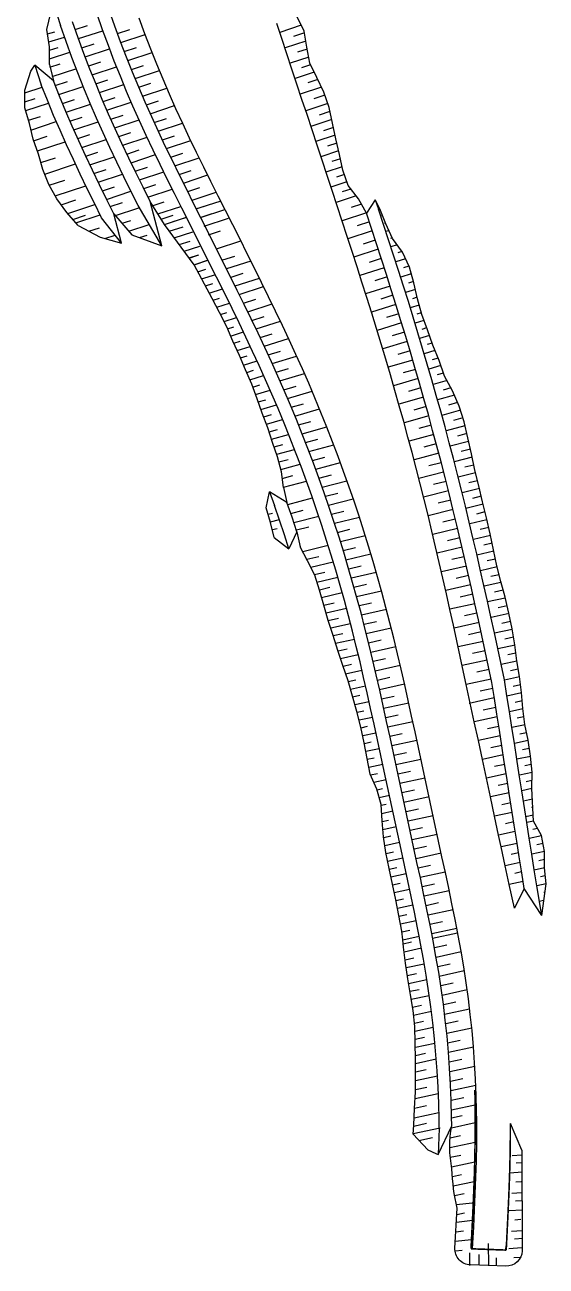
# Model space of a CAD drawing. Header units: metres. Extents: x 288738 to 324331, y 7399322 to 7465117.
# Drawn here: x 319367.5 to 319530.4, y 7427037.4 to 7427425 of the extents above; entities that cross this region are included whole.
import ezdxf

# ---------------------------------------------------------------- set-up
doc = ezdxf.new("R2010")
doc.units = ezdxf.units.M
doc.header["$LTSCALE"] = 10
for name, color, linetype in [('F-HZ-PIANO-CORTE', 10, 'Continuous'), ('F-HZ-TALUDE', 2, 'Continuous'), ('U-HZ-CORREDOR', 1, 'Continuous'), ('U-HZ-EIXO', 4, 'Continuous'), ('U-HZ-OFFSET', 2, 'Continuous'), ('U-HZ-OFFSET-TIC', 10, 'Continuous')]:
    doc.layers.add(name, color=color, linetype=linetype)
doc.layers.add('U-HZ-MURO PROJETADO', color=130, linetype='Continuous', lineweight=0)

msp = doc.modelspace()

# ---------------------------------------------------------------- linework, layer by layer
at = {"layer": 'F-HZ-PIANO-CORTE'}
for p, q in [((319383.24, 7427423.539), (319387.056, 7427424.739)), ((319384.245, 7427420.688), (319391.87, 7427423.109)), ((319396.424, 7427422.299), (319400.234, 7427423.517)), ((319374.573, 7427422.149), (319376.789, 7427422.842)), ((319374.927, 7427419.628), (319379.832, 7427421.176)), ((319397.468, 7427419.466), (319405.082, 7427421.92)), ((319375.131, 7427414.362), (319381.553, 7427416.42)), ((319375.137, 7427417.03), (319377.91, 7427417.912)), ((319385.285, 7427417.851), (319389.094, 7427419.072)), ((319386.338, 7427415.023), (319393.951, 7427417.481)), ((319398.547, 7427416.649), (319402.351, 7427417.884)), ((319399.64, 7427413.84), (319407.244, 7427416.323)), ((319375.322, 7427411.778), (319378.524, 7427412.824)), ((319387.415, 7427412.206), (319391.219, 7427413.443)), ((319388.517, 7427409.402), (319396.121, 7427411.888)), ((319400.755, 7427411.043), (319404.556, 7427412.29)), ((319376.047, 7427408.865), (319383.433, 7427411.29)), ((319389.631, 7427406.605), (319393.432, 7427407.853)), ((319401.897, 7427408.26), (319409.495, 7427410.761)), ((319367.457, 7427403.784), (319372.864, 7427405.548)), ((319376.973, 7427406.02), (319380.775, 7427407.262)), ((319378.082, 7427403.233), (319385.683, 7427405.728)), ((319390.781, 7427403.826), (319398.379, 7427406.329)), ((319403.049, 7427405.484), (319406.847, 7427406.737)), ((319404.238, 7427402.726), (319411.834, 7427405.236)), ((319367.471, 7427400.968), (319370.662, 7427402.014)), ((319367.741, 7427398.189), (319374.874, 7427400.534)), ((319379.223, 7427400.458), (319383.022, 7427401.71)), ((319380.376, 7427397.689), (319387.972, 7427400.196)), ((319391.942, 7427401.054), (319395.74, 7427402.308)), ((319393.131, 7427398.297), (319400.726, 7427400.808)), ((319405.438, 7427399.976), (319409.236, 7427401.231)), ((319368.594, 7427395.172), (319372.334, 7427396.405)), ((319381.563, 7427394.934), (319385.361, 7427396.189)), ((319394.339, 7427395.551), (319398.137, 7427396.806)), ((319406.662, 7427397.237), (319414.258, 7427399.748)), ((319369.362, 7427392.132), (319377.301, 7427394.755)), ((319382.766, 7427392.185), (319390.362, 7427394.696)), ((319395.563, 7427392.812), (319403.159, 7427395.323)), ((319407.907, 7427394.508), (319411.705, 7427395.763)), ((319409.163, 7427391.783), (319416.759, 7427394.294)), ((319370.213, 7427388.816), (319374.438, 7427390.213)), ((319371.394, 7427385.6), (319380.069, 7427388.467)), ((319383.991, 7427389.447), (319387.789, 7427390.702)), ((319385.238, 7427386.719), (319392.834, 7427389.229)), ((319396.816, 7427390.086), (319400.614, 7427391.342)), ((319398.077, 7427387.364), (319405.673, 7427389.875)), ((319410.445, 7427389.071), (319414.243, 7427390.327)), ((319411.735, 7427386.363), (319419.331, 7427388.873)), ((319386.496, 7427383.995), (319390.294, 7427385.25)), ((319399.36, 7427384.653), (319403.158, 7427385.908)), ((319400.656, 7427381.947), (319408.251, 7427384.457)), ((319413.041, 7427383.662), (319416.839, 7427384.917)), ((319372.501, 7427381.984), (319377.076, 7427383.496)), ((319373.676, 7427378.392), (319383.257, 7427381.559)), ((319387.779, 7427381.283), (319395.375, 7427383.794)), ((319401.961, 7427379.246), (319405.759, 7427380.501)), ((319414.357, 7427380.966), (319421.953, 7427383.477)), ((319389.071, 7427378.576), (319392.869, 7427379.831)), ((319390.377, 7427375.875), (319397.973, 7427378.385)), ((319403.282, 7427376.552), (319410.878, 7427379.063)), ((319415.681, 7427378.274), (319419.479, 7427379.529)), ((319417.017, 7427375.588), (319424.613, 7427378.098)), ((319375.111, 7427374.887), (319379.999, 7427376.503)), ((319376.93, 7427371.563), (319386.523, 7427374.734)), ((319391.695, 7427373.18), (319395.493, 7427374.435)), ((319393.019, 7427370.488), (319400.615, 7427372.998)), ((319404.608, 7427373.861), (319408.406, 7427375.116)), ((319405.945, 7427371.175), (319413.541, 7427373.686)), ((319418.356, 7427372.903), (319422.154, 7427374.158)), ((319419.701, 7427370.222), (319427.297, 7427372.732)), ((319378.816, 7427368.78), (319383.387, 7427370.291)), ((319380.849, 7427366.096), (319389.379, 7427368.915)), ((319394.133, 7427368.25), (319397.931, 7427369.505)), ((319407.251, 7427368.475), (319411.049, 7427369.73)), ((319420.878, 7427367.505), (319428.488, 7427369.973)), ((319382.503, 7427364.221), (319386.458, 7427365.528)), ((319383.438, 7427363.161), (319390.971, 7427365.65)), ((319395.493, 7427365.375), (319403.089, 7427367.885)), ((319409.017, 7427365.928), (319416.167, 7427368.292)), ((319410.044, 7427364.265), (319413.842, 7427365.521)), ((319421.049, 7427367.542), (319424.847, 7427368.797)), ((319422.199, 7427364.824), (319426.006, 7427366.052)), ((319422.398, 7427364.862), (319429.994, 7427367.373)), ((319387.506, 7427360.526), (319390.769, 7427361.605)), ((319397.829, 7427363.013), (319400.583, 7427363.923)), ((319399.929, 7427360.574), (319406.301, 7427362.68)), ((319411.057, 7427362.625), (319417.948, 7427364.903)), ((319412.59, 7427360.549), (319416.934, 7427361.948)), ((319413.827, 7427363.541), (319417.788, 7427364.822)), ((319423.509, 7427362.138), (319431.126, 7427364.584)), ((319392.448, 7427358.235), (319395.708, 7427359.312)), ((319403.293, 7427358.555), (319405.683, 7427359.345)), ((319414.135, 7427358.455), (319419.985, 7427360.331)), ((319415.682, 7427356.36), (319419.138, 7427357.463)), ((319424.813, 7427359.452), (319428.624, 7427360.668)), ((319427.344, 7427355.044), (319434.942, 7427357.548)), ((319417.229, 7427354.263), (319422.158, 7427355.827)), ((319418.778, 7427352.165), (319421.197, 7427352.928)), ((319419.159, 7427352.285), (319421.366, 7427353.012)), ((319419.783, 7427352.498), (319421.788, 7427353.15)), ((319420.326, 7427350.068), (319424.696, 7427351.506)), ((319420.939, 7427350.277), (319424.899, 7427351.558)), ((319429.31, 7427351.56), (319433.117, 7427352.789)), ((319430.62, 7427348.875), (319438.237, 7427351.32)), ((319421.512, 7427347.868), (319424.045, 7427348.684)), ((319422.703, 7427345.658), (319427.096, 7427347.067)), ((319431.924, 7427346.188), (319435.735, 7427347.404)), ((319433.215, 7427343.496), (319440.84, 7427345.915)), ((319423.894, 7427343.448), (319426.249, 7427344.199)), ((319425.086, 7427341.236), (319429.269, 7427342.564)), ((319434.478, 7427340.765), (319442.088, 7427343.233)), ((319426.271, 7427339.022), (319428.276, 7427339.673)), ((319426.271, 7427339.022), (319428.308, 7427339.665)), ((319427.427, 7427336.801), (319431.387, 7427338.082)), ((319435.798, 7427338.084), (319439.605, 7427339.312)), ((319437.108, 7427335.398), (319444.725, 7427337.843)), ((319428.577, 7427334.578), (319430.534, 7427335.208)), ((319429.709, 7427332.348), (319433.585, 7427333.59)), ((319430.798, 7427330.104), (319432.737, 7427330.722)), ((319438.412, 7427332.711), (319442.223, 7427333.928)), ((319439.703, 7427330.019), (319447.329, 7427332.438)), ((319431.764, 7427327.82), (319435.757, 7427329.087)), ((319440.984, 7427327.324), (319444.799, 7427328.526)), ((319442.255, 7427324.625), (319449.891, 7427327.012)), ((319432.759, 7427325.545), (319434.797, 7427326.188)), ((319433.825, 7427323.292), (319437.901, 7427324.57)), ((319443.508, 7427321.919), (319447.328, 7427323.104)), ((319434.86, 7427321.028), (319436.911, 7427321.667)), ((319435.827, 7427318.742), (319440.01, 7427320.036)), ((319444.752, 7427319.211), (319452.399, 7427321.562)), ((319436.794, 7427316.456), (319438.923, 7427317.11)), ((319437.764, 7427314.17), (319442.08, 7427315.485)), ((319445.976, 7427316.495), (319449.803, 7427317.66)), ((319447.185, 7427313.774), (319454.845, 7427316.083)), ((319438.692, 7427311.871), (319440.896, 7427312.537)), ((319439.555, 7427309.551), (319444.105, 7427310.914)), ((319448.382, 7427311.048), (319452.215, 7427312.192)), ((319440.408, 7427307.228), (319442.754, 7427307.924)), ((319449.554, 7427308.312), (319457.227, 7427310.576)), ((319441.246, 7427304.9), (319446.084, 7427306.322)), ((319442.1, 7427302.575), (319444.578, 7427303.297)), ((319450.716, 7427305.573), (319454.556, 7427306.693)), ((319451.857, 7427302.824), (319459.543, 7427305.042)), ((319442.97, 7427300.255), (319448.016, 7427301.71)), ((319452.981, 7427300.069), (319456.828, 7427301.166)), ((319454.094, 7427297.31), (319461.794, 7427299.48)), ((319443.789, 7427297.919), (319446.376, 7427298.658)), ((319444.564, 7427295.569), (319449.899, 7427297.079)), ((319455.181, 7427294.539), (319459.034, 7427295.613)), ((319445.355, 7427293.224), (319448.088, 7427293.989)), ((319446.156, 7427290.88), (319451.735, 7427292.428)), ((319456.257, 7427291.765), (319463.97, 7427293.889)), ((319446.843, 7427288.505), (319449.738, 7427289.3)), ((319447.467, 7427286.112), (319453.522, 7427287.758)), ((319457.315, 7427288.983), (319461.174, 7427290.033)), ((319458.353, 7427286.195), (319466.079, 7427288.271)), ((319447.918, 7427283.378), (319451.206, 7427284.262)), ((319459.381, 7427283.402), (319463.247, 7427284.429)), ((319448.276, 7427280.622), (319455.459, 7427282.531)), ((319460.382, 7427280.6), (319468.121, 7427282.63)), ((319449.595, 7427275.248), (319457.339, 7427277.258)), ((319461.373, 7427277.794), (319465.245, 7427278.797)), ((319462.345, 7427274.981), (319470.096, 7427276.964)), ((319443.487, 7427272.145), (319444.848, 7427272.496)), ((319450.571, 7427272.437), (319454.446, 7427273.43)), ((319463.297, 7427272.162), (319467.175, 7427273.142)), ((319444.189, 7427269.761), (319447.029, 7427270.486)), ((319451.529, 7427269.62), (319459.285, 7427271.582)), ((319452.318, 7427267.269), (319456.199, 7427268.24)), ((319464.238, 7427269.339), (319472.001, 7427271.275)), ((319444.809, 7427267.355), (319446.318, 7427267.736)), ((319465.154, 7427266.508), (319469.038, 7427267.464)), ((319466.057, 7427263.671), (319473.831, 7427265.56)), ((319454.279, 7427260.574), (319462.239, 7427262.506)), ((319466.945, 7427260.829), (319470.834, 7427261.763)), ((319455.557, 7427258.115), (319459.303, 7427259.015)), ((319456.793, 7427255.642), (319463.838, 7427257.316)), ((319467.809, 7427257.978), (319475.593, 7427259.825)), ((319457.926, 7427253.349), (319461.245, 7427254.13)), ((319468.664, 7427255.122), (319472.558, 7427256.037)), ((319469.495, 7427252.259), (319477.287, 7427254.069)), ((319458.743, 7427250.977), (319465.266, 7427252.499)), ((319459.519, 7427248.608), (319462.741, 7427249.353)), ((319470.311, 7427249.39), (319474.209, 7427250.287)), ((319460.207, 7427246.215), (319466.637, 7427247.691)), ((319471.113, 7427246.516), (319478.913, 7427248.294)), ((319460.888, 7427243.82), (319464.099, 7427244.552)), ((319461.582, 7427241.427), (319467.958, 7427242.868)), ((319471.891, 7427243.633), (319475.792, 7427244.515)), ((319472.659, 7427240.747), (319480.465, 7427242.498)), ((319462.277, 7427239.032), (319465.441, 7427239.743)), ((319463.031, 7427236.649), (319469.23, 7427238.033)), ((319473.405, 7427237.854), (319477.31, 7427238.724)), ((319463.786, 7427234.265), (319466.82, 7427234.939)), ((319464.572, 7427231.886), (319470.458, 7427233.186)), ((319474.138, 7427234.956), (319481.949, 7427236.685)), ((319465.357, 7427229.506), (319468.209, 7427230.133)), ((319474.861, 7427232.055), (319478.767, 7427232.914)), ((319475.563, 7427229.147), (319483.378, 7427230.857)), ((319466.133, 7427227.123), (319471.647, 7427228.33)), ((319476.26, 7427226.237), (319480.168, 7427227.088)), ((319466.91, 7427224.739), (319469.571, 7427225.319)), ((319467.708, 7427222.358), (319472.801, 7427223.465)), ((319476.942, 7427223.321), (319484.76, 7427225.019)), ((319468.499, 7427219.974), (319470.934, 7427220.502)), ((319469.198, 7427217.57), (319473.926, 7427218.593)), ((319477.615, 7427220.403), (319481.525, 7427221.249)), ((319478.282, 7427217.482), (319486.102, 7427219.171)), ((319469.897, 7427215.166), (319472.189, 7427215.66)), ((319478.937, 7427214.557), (319482.847, 7427215.4)), ((319470.591, 7427212.759), (319475.027, 7427213.716)), ((319471.279, 7427210.351), (319473.425, 7427210.813)), ((319479.589, 7427211.63), (319487.41, 7427213.315)), ((319471.906, 7427207.929), (319476.108, 7427208.834)), ((319480.233, 7427208.7), (319484.144, 7427209.542)), ((319480.874, 7427205.769), (319488.694, 7427207.454)), ((319472.523, 7427205.504), (319474.584, 7427205.948)), ((319473.048, 7427203.06), (319477.176, 7427203.949)), ((319481.511, 7427202.838), (319485.421, 7427203.68)), ((319473.565, 7427200.614), (319475.636, 7427201.06)), ((319474.004, 7427198.151), (319478.234, 7427199.063)), ((319482.145, 7427199.905), (319489.965, 7427201.59)), ((319474.446, 7427195.689), (319476.604, 7427196.154)), ((319482.778, 7427196.973), (319486.688, 7427197.815)), ((319483.41, 7427194.04), (319491.23, 7427195.725)), ((319474.909, 7427193.231), (319479.289, 7427194.175)), ((319475.428, 7427190.786), (319477.622, 7427191.259)), ((319484.042, 7427191.107), (319487.952, 7427191.95)), ((319476.51, 7427188.462), (319480.342, 7427189.287)), ((319484.673, 7427188.175), (319492.494, 7427189.86)), ((319477.553, 7427186.129), (319479.211, 7427186.486)), ((319478.208, 7427183.713), (319481.395, 7427184.399)), ((319485.305, 7427185.242), (319489.216, 7427186.084)), ((319485.937, 7427182.309), (319493.758, 7427183.994)), ((319478.818, 7427181.287), (319480.37, 7427181.621)), ((319478.98, 7427178.764), (319482.448, 7427179.512)), ((319486.569, 7427179.377), (319490.479, 7427180.219)), ((319479.147, 7427176.243), (319481.061, 7427176.655)), ((319487.201, 7427176.444), (319495.021, 7427178.129)), ((319479.372, 7427173.734), (319483.501, 7427174.624)), ((319479.608, 7427171.228), (319481.818, 7427171.704)), ((319487.833, 7427173.511), (319491.743, 7427174.354)), ((319488.465, 7427170.578), (319496.285, 7427172.264)), ((319479.965, 7427168.747), (319484.554, 7427169.736)), ((319489.097, 7427167.646), (319493.007, 7427168.488)), ((319480.335, 7427166.269), (319482.708, 7427166.781)), ((319480.824, 7427163.817), (319485.608, 7427164.848)), ((319489.728, 7427164.713), (319497.549, 7427166.398)), ((319481.316, 7427161.366), (319483.725, 7427161.885)), ((319481.837, 7427158.921), (319486.659, 7427159.96)), ((319490.359, 7427161.78), (319494.27, 7427162.623)), ((319490.99, 7427158.847), (319498.81, 7427160.532)), ((319482.357, 7427156.476), (319484.771, 7427156.996)), ((319491.614, 7427155.913), (319495.524, 7427156.755)), ((319482.876, 7427154.03), (319487.704, 7427155.07)), ((319483.391, 7427151.584), (319485.807, 7427152.104)), ((319492.234, 7427152.978), (319500.055, 7427154.663)), ((319483.871, 7427149.13), (319488.731, 7427150.177)), ((319492.845, 7427150.041), (319496.756, 7427150.883)), ((319493.446, 7427147.101), (319501.266, 7427148.786)), ((319484.349, 7427146.676), (319486.794, 7427147.202)), ((319484.813, 7427144.218), (319489.733, 7427145.278)), ((319494.039, 7427144.16), (319497.949, 7427145.003)), ((319485.266, 7427141.759), (319487.746, 7427142.293)), ((319485.612, 7427139.276), (319490.705, 7427140.374)), ((319494.615, 7427141.216), (319502.436, 7427142.901)), ((319494.885, 7427139.796), (319502.706, 7427141.481)), ((319485.708, 7427138.07), (319488.319, 7427138.632)), ((319485.965, 7427135.569), (319491.386, 7427136.737)), ((319495.43, 7427136.846), (319499.34, 7427137.689)), ((319486.265, 7427133.077), (319489.05, 7427133.677)), ((319495.967, 7427133.895), (319503.787, 7427135.58)), ((319486.596, 7427130.593), (319492.267, 7427131.815)), ((319486.952, 7427128.115), (319489.819, 7427128.733)), ((319496.47, 7427130.937), (319500.38, 7427131.78)), ((319496.956, 7427127.977), (319504.777, 7427129.662)), ((319487.36, 7427125.649), (319493.085, 7427126.883)), ((319497.417, 7427125.012), (319501.327, 7427125.855)), ((319487.809, 7427123.193), (319490.639, 7427123.802)), ((319488.226, 7427120.731), (319493.831, 7427121.939)), ((319497.844, 7427122.043), (319505.665, 7427123.728)), ((319488.62, 7427118.265), (319491.398, 7427118.864)), ((319488.935, 7427115.785), (319494.498, 7427116.984)), ((319498.256, 7427119.071), (319502.166, 7427119.914)), ((319498.621, 7427116.094), (319506.442, 7427117.779)), ((319489.188, 7427113.292), (319491.995, 7427113.897)), ((319498.969, 7427113.114), (319502.879, 7427113.957)), ((319489.35, 7427110.782), (319495.085, 7427112.018)), ((319499.286, 7427110.131), (319507.106, 7427111.816)), ((319489.437, 7427108.258), (319492.393, 7427108.895)), ((319489.507, 7427105.733), (319495.592, 7427107.044)), ((319499.569, 7427107.144), (319503.48, 7427107.987)), ((319499.837, 7427104.156), (319507.658, 7427105.841)), ((319489.561, 7427103.206), (319492.689, 7427103.88)), ((319489.578, 7427100.675), (319496.019, 7427102.063)), ((319500.057, 7427101.164), (319503.968, 7427102.007)), ((319489.56, 7427098.017), (319492.886, 7427098.733)), ((319500.261, 7427098.171), (319508.082, 7427099.857)), ((319489.55, 7427095.364), (319496.379, 7427096.835)), ((319500.432, 7427095.176), (319504.343, 7427096.019)), ((319500.572, 7427092.18), (319508.392, 7427093.865)), ((319489.415, 7427089.719), (319496.664, 7427091.281)), ((319489.543, 7427092.552), (319493.041, 7427093.306)), ((319500.694, 7427089.182), (319504.605, 7427090.025)), ((319489.227, 7427086.683), (319493.006, 7427087.497)), ((319500.77, 7427086.183), (319508.59, 7427087.868)), ((319489.112, 7427083.671), (319496.859, 7427085.341)), ((319500.754, 7427080.607), (319508.202, 7427082.212)), ((319500.827, 7427083.684), (319504.123, 7427084.394)), ((319488.79, 7427078.789), (319497.241, 7427080.61)), ((319489.001, 7427081.136), (319492.959, 7427081.989)), ((319500.37, 7427077.464), (319503.584, 7427078.156)), ((319490.597, 7427076.628), (319494.808, 7427077.535)), ((319500.263, 7427074.384), (319508.162, 7427076.086)), ((319500.415, 7427071.362), (319503.692, 7427072.068)), ((319500.814, 7427068.397), (319508.045, 7427069.955)), ((319501.058, 7427065.402), (319503.948, 7427066.025)), ((319501.339, 7427062.417), (319507.855, 7427063.821)), ((319501.759, 7427059.468), (319504.747, 7427060.112)), ((319502.446, 7427053.547), (319504.858, 7427054.067))]:
    msp.add_line(p, q, dxfattribs=at)
at = {"layer": 'F-HZ-TALUDE'}
for points in [[(319374.386, 7427423.484), (319375.572, 7427428.733), (319376.516, 7427431.192), (319378.567, 7427424.786)], [(319367.453, 7427404.56), (319369.373, 7427410.528), (319370.605, 7427412.364), (319372.591, 7427406.234)], [(319375.127, 7427412.558), (319376.394, 7427407.473), (319370.605, 7427412.364)], [(319426.004, 7427339.533), (319420.326, 7427350.068), (319411.057, 7427362.625), (319406.641, 7427369.777)], [(319410.275, 7427355.964), (319406.641, 7427369.777)], [(319395.247, 7427366.012), (319400.905, 7427359.441), (319410.275, 7427355.964), (319402.843, 7427368.522)], [(319397.687, 7427356.784), (319395.247, 7427366.012)], [(319384.156, 7427362.346), (319390.97, 7427358.644), (319397.687, 7427356.784), (319391.449, 7427364.756)], [(319430.027, 7427340.84), (319424.696, 7427351.506), (319418.777, 7427363.257)], [(319433.832, 7427342.077), (319427.344, 7427355.044), (319422.575, 7427364.512)], [(319448.284, 7427280.555), (319449.382, 7427275.864)], [(319442.89, 7427274.174), (319443.877, 7427279.175)], [(319449.382, 7427275.864), (319443.877, 7427279.175), (319445.511, 7427274.856)], [(319445.423, 7427264.948), (319449.982, 7427261.382)], [(319452.504, 7427266.715), (319449.982, 7427261.382), (319448.623, 7427265.747)], [(319452.504, 7427266.715), (319453.536, 7427262.004)], [(319488.771, 7427078.58), (319493.365, 7427073.668), (319495.936, 7427072.544), (319496.622, 7427072.288)], [(319496.945, 7427080.341), (319496.622, 7427072.288), (319500.856, 7427081.184)], [(319522.755, 7427073.547), (319519.182, 7427081.969)]]:
    msp.add_lwpolyline(points, dxfattribs=at)
at = {"layer": 'F-HZ-TALUDE', "linetype": 'Continuous', "lineweight": -3}
for points in [[(319418.777, 7427363.257), (319416.503, 7427367.771), (319414.237, 7427372.288), (319411.986, 7427376.81), (319409.759, 7427381.34), (319407.563, 7427385.88), (319405.408, 7427390.434), (319403.302, 7427395.004), (319401.251, 7427399.592), (319399.255, 7427404.219), (319397.308, 7427408.911), (319395.41, 7427413.669), (319393.563, 7427418.495), (319391.767, 7427423.389), (319390.024, 7427428.352)], [(319422.575, 7427364.512), (319420.301, 7427369.026), (319418.035, 7427373.543), (319415.783, 7427378.065), (319413.556, 7427382.595), (319411.361, 7427387.136), (319409.206, 7427391.69), (319407.1, 7427396.259), (319405.048, 7427400.847), (319403.054, 7427405.472), (319401.108, 7427410.159), (319399.213, 7427414.908), (319397.37, 7427419.721), (319395.58, 7427424.599), (319393.844, 7427429.541)], [(319507.386, 7427042.782), (319507.477, 7427044.598), (319507.732, 7427049.697), (319507.979, 7427054.828), (319508.206, 7427059.984), (319508.401, 7427065.141), (319508.554, 7427070.288), (319508.652, 7427075.424), (319508.685, 7427080.546), (319508.676, 7427082.869), (319508.644, 7427085.652), (319508.52, 7427090.74), (319508.313, 7427095.81), (319508.024, 7427100.863), (319507.654, 7427105.898), (319507.202, 7427110.915), (319506.67, 7427115.915), (319506.059, 7427120.898), (319505.367, 7427125.864), (319504.598, 7427130.813), (319503.759, 7427135.747), (319502.861, 7427140.668), (319502.436, 7427142.901), (319501.913, 7427145.579), (319500.925, 7427150.481), (319499.906, 7427155.376), (319498.867, 7427160.267), (319497.817, 7427165.155), (319496.764, 7427170.043), (319491.498, 7427194.482), (319490.445, 7427199.37), (319489.389, 7427204.257), (319488.327, 7427209.143), (319487.253, 7427214.026), (319486.164, 7427218.9), (319485.054, 7427223.764), (319483.918, 7427228.616), (319482.753, 7427233.455), (319481.552, 7427238.281), (319480.312, 7427243.09), (319479.028, 7427247.883), (319477.696, 7427252.657), (319476.318, 7427257.413), (319474.894, 7427262.149), (319473.424, 7427266.864), (319471.909, 7427271.56), (319470.346, 7427276.239), (319468.737, 7427280.902), (319467.08, 7427285.549), (319465.377, 7427290.178), (319463.628, 7427294.791), (319461.832, 7427299.386), (319459.991, 7427303.962), (319458.103, 7427308.52), (319456.169, 7427313.058), (319454.188, 7427317.582), (319452.159, 7427322.094), (319450.086, 7427326.597), (319447.973, 7427331.092), (319445.825, 7427335.581), (319443.645, 7427340.065), (319441.44, 7427344.549), (319439.212, 7427349.033), (319436.968, 7427353.52), (319434.709, 7427358.012), (319432.443, 7427362.512), (319430.171, 7427367.022), (319427.897, 7427371.537), (319425.63, 7427376.054), (319423.379, 7427380.576), (319421.152, 7427385.106), (319418.957, 7427389.646), (319416.802, 7427394.2), (319414.696, 7427398.77), (319412.644, 7427403.358), (319410.65, 7427407.98), (319408.709, 7427412.656), (319406.82, 7427417.387), (319404.985, 7427422.174), (319403.205, 7427427.018)], [(319375.127, 7427412.558), (319375.14, 7427418.115), (319374.386, 7427423.484)], [(319402.843, 7427368.522), (319400.592, 7427373.044), (319398.365, 7427377.574), (319396.17, 7427382.115), (319394.015, 7427386.668), (319391.908, 7427391.238), (319389.857, 7427395.826), (319387.86, 7427400.458), (319385.907, 7427405.165), (319384.001, 7427409.951), (319382.14, 7427414.816), (319380.329, 7427419.761), (319378.567, 7427424.786)], [(319406.641, 7427369.777), (319404.39, 7427374.299), (319402.163, 7427378.829), (319399.968, 7427383.37), (319397.813, 7427387.924), (319395.706, 7427392.493), (319393.655, 7427397.081), (319391.658, 7427401.711), (319389.708, 7427406.414), (319387.804, 7427411.191), (319385.948, 7427416.043), (319384.141, 7427420.97), (319382.386, 7427425.974)], [(319384.156, 7427362.346), (319380.561, 7427366.424), (319377.428, 7427370.654), (319374.987, 7427375.113), (319373.127, 7427379.765), (319371.768, 7427384.581), (319370.043, 7427389.277), (319368.872, 7427394.19), (319367.48, 7427399.112), (319367.453, 7427404.56)], [(319391.449, 7427364.756), (319389.198, 7427369.278), (319386.971, 7427373.808), (319384.776, 7427378.349), (319382.621, 7427382.903), (319380.514, 7427387.472), (319378.463, 7427392.06), (319376.464, 7427396.696), (319374.507, 7427401.42), (319372.591, 7427406.234)], [(319395.247, 7427366.012), (319392.996, 7427370.534), (319390.769, 7427375.064), (319388.574, 7427379.604), (319386.419, 7427384.158), (319384.312, 7427388.728), (319382.261, 7427393.316), (319380.263, 7427397.95), (319378.307, 7427402.669), (319376.394, 7427407.473)], [(319500.856, 7427081.184), (319500.824, 7427083.967), (319500.699, 7427089.055), (319500.493, 7427094.125), (319500.203, 7427099.178), (319499.833, 7427104.213), (319499.382, 7427109.23), (319498.85, 7427114.23), (319498.238, 7427119.213), (319497.547, 7427124.179), (319496.777, 7427129.128), (319495.938, 7427134.062), (319495.04, 7427138.983), (319494.615, 7427141.216), (319494.092, 7427143.894), (319493.105, 7427148.796), (319492.086, 7427153.691), (319491.047, 7427158.582), (319489.996, 7427163.47), (319488.943, 7427168.358), (319483.677, 7427192.797), (319482.624, 7427197.685), (319481.569, 7427202.572), (319480.507, 7427207.458), (319479.433, 7427212.34), (319478.344, 7427217.211), (319477.235, 7427222.069), (319476.102, 7427226.911), (319474.94, 7427231.737), (319473.742, 7427236.547), (319472.507, 7427241.337), (319471.227, 7427246.107), (319469.902, 7427250.855), (319468.531, 7427255.581), (319467.114, 7427260.285), (319465.653, 7427264.965), (319464.147, 7427269.622), (319462.594, 7427274.262), (319460.995, 7427278.887), (319459.348, 7427283.495), (319457.656, 7427288.086), (319455.917, 7427292.66), (319454.132, 7427297.216), (319452.301, 7427301.754), (319450.425, 7427306.273), (319448.503, 7427310.773), (319446.533, 7427315.261), (319444.513, 7427319.74), (319442.45, 7427324.213), (319440.345, 7427328.68), (319438.204, 7427333.146), (319436.031, 7427337.61), (319433.832, 7427342.077)], [(319448.284, 7427280.555), (319447.659, 7427285.376), (319446.442, 7427290.041), (319444.881, 7427294.609), (319443.369, 7427299.189), (319441.673, 7427303.713), (319440.039, 7427308.251), (319438.354, 7427312.781), (319436.454, 7427317.258), (319434.556, 7427321.748), (319432.455, 7427326.186), (319430.547, 7427330.699), (319428.303, 7427335.118), (319426.004, 7427339.533)], [(319496.945, 7427080.341), (319496.913, 7427083.124), (319496.789, 7427088.212), (319496.582, 7427093.283), (319496.293, 7427098.335), (319495.923, 7427103.37), (319495.471, 7427108.388), (319494.94, 7427113.388), (319494.328, 7427118.371), (319493.637, 7427123.336), (319492.867, 7427128.285), (319492.028, 7427133.219), (319491.13, 7427138.141), (319490.705, 7427140.374), (319490.182, 7427143.051), (319489.194, 7427147.953), (319488.176, 7427152.848), (319487.136, 7427157.739), (319486.086, 7427162.628), (319485.033, 7427167.515), (319479.767, 7427191.954), (319478.714, 7427196.842), (319477.658, 7427201.73), (319476.596, 7427206.616), (319475.523, 7427211.498), (319474.434, 7427216.367), (319473.326, 7427221.221), (319472.194, 7427226.059), (319471.033, 7427230.879), (319469.838, 7427235.679), (319468.604, 7427240.46), (319467.327, 7427245.219), (319466.005, 7427249.954), (319464.637, 7427254.666), (319463.224, 7427259.353), (319461.767, 7427264.015), (319460.266, 7427268.653), (319458.718, 7427273.274), (319457.124, 7427277.879), (319455.483, 7427282.468), (319453.795, 7427287.04), (319452.062, 7427291.594), (319450.282, 7427296.131), (319448.457, 7427300.65), (319446.586, 7427305.15), (319444.669, 7427309.631), (319442.705, 7427314.1), (319440.691, 7427318.563), (319438.631, 7427323.02), (319436.531, 7427327.475), (319434.394, 7427331.928), (319432.224, 7427336.383), (319430.027, 7427340.84)], [(319452.504, 7427266.715), (319450.966, 7427271.298), (319449.382, 7427275.864)], [(319445.423, 7427264.948), (319444.241, 7427269.583), (319442.89, 7427274.174)], [(319448.623, 7427265.747), (319447.09, 7427270.309), (319445.511, 7427274.856)], [(319488.771, 7427078.58), (319489.028, 7427081.425), (319489.221, 7427086.582), (319489.542, 7427091.766), (319489.553, 7427096.883), (319489.587, 7427102.005), (319489.477, 7427107.096), (319489.301, 7427112.173), (319488.794, 7427117.178), (319488.004, 7427122.123), (319487.105, 7427127.044), (319486.393, 7427132.005), (319485.795, 7427136.991), (319485.612, 7427139.276), (319485.234, 7427141.985), (319484.307, 7427146.9), (319483.347, 7427151.808), (319482.31, 7427156.699), (319481.268, 7427161.589), (319480.29, 7427166.493), (319479.576, 7427171.454), (319479.127, 7427176.472), (319478.804, 7427181.517), (319477.494, 7427186.35), (319475.329, 7427190.998), (319474.404, 7427195.914), (319473.525, 7427200.839), (319472.475, 7427205.728), (319471.222, 7427210.571), (319469.836, 7427215.374), (319468.444, 7427220.163), (319466.858, 7427224.895), (319465.319, 7427229.622), (319463.765, 7427234.331), (319462.275, 7427239.038), (319460.906, 7427243.756), (319459.566, 7427248.465), (319458.042, 7427253.115), (319455.834, 7427257.583), (319453.536, 7427262.004)], [(319507.386, 7427042.782), (319507.477, 7427044.598), (319507.732, 7427049.697), (319507.979, 7427054.828), (319508.206, 7427059.984), (319508.401, 7427065.141), (319508.554, 7427070.288), (319508.652, 7427075.424), (319508.685, 7427080.546), (319508.676, 7427082.869)]]:
    msp.add_lwpolyline(points, dxfattribs=at)
at = {"layer": 'U-HZ-CORREDOR', "color": 1, "linetype": 'Continuous', "lineweight": -3}
for p, q in [((319522.761, 7427072.078, -2.779), (319519.722, 7427071.868, -5.825)), ((319522.948, 7427066.697, -1.844), (319518.957, 7427066.422, -5.844)), ((319522.772, 7427069.629, -2.417), (319521.042, 7427069.51, -4.152)), ((319522.571, 7427063.721, -1.856), (319520.891, 7427063.605, -3.54)), ((319522.815, 7427060.268, -1.683), (319519.608, 7427060.047, -4.897)), ((319502.382, 7427056.581, 838.297), (319507.259, 7427057.124, 833.391)), ((319522.834, 7427054.876, -0.916), (319518.844, 7427054.6, -4.916)), ((319522.826, 7427057.82, -1.321), (319520.741, 7427057.676, -3.411)), ((319502.312, 7427051.129, 838.027), (319507.329, 7427051.688, 832.979)), ((319522.457, 7427051.9, -0.928), (319520.591, 7427051.771, -2.799)), ((319502.146, 7427048.129, 838.073), (319504.525, 7427048.394, 835.679)), ((319522.868, 7427048.458, -0.588), (319519.494, 7427048.225, -3.969)), ((319501.979, 7427045.132, 838.095), (319507.032, 7427045.695, 833.012)), ((319512.406, 7427037.559, 838.627), (319512.302, 7427044.441, 831.744)), ((319523.127, 7427046.027, 0.023), (319520.44, 7427045.841, -2.67)), ((319501.892, 7427042.151, 837.999), (319504.168, 7427042.405, 835.708)), ((319506.525, 7427037.544, 839.722), (319506.465, 7427041.544, 835.722)), ((319509.467, 7427037.661, 839.08), (319509.417, 7427041.007, 835.733)), ((319514.851, 7427037.474, 838.229), (319514.814, 7427039.951, 835.752)), ((319522.72, 7427043.054, 0.012), (319518.73, 7427042.779, -3.988)), ((319522.343, 7427040.078), (319520.29, 7427039.936, -2.058))]:
    msp.add_line(p, q, dxfattribs=at)
at = {"layer": 'U-HZ-EIXO', "color": 2, "linetype": 'Continuous', "lineweight": -3, "flags": 128}
for points in [[(319502.554, 7427055.487, -0.0491225), (319500.938, 7427067.734, -0.0942688), (319500.856, 7427081.184)], [(319522.755, 7427073.547), (319522.896, 7427042.164, -0.4122298), (319517.727, 7427037.375), (319506.682, 7427037.758, -0.4203122), (319501.863, 7427043.032), (319502.554, 7427055.487)]]:
    msp.add_lwpolyline(points, format="xyb", dxfattribs=at)
at = {"layer": 'U-HZ-MURO PROJETADO', "color": 252, "lineweight": 50, "const_width": 0.5}
for points in [[(319506.886, 7427042.801, -0.0000464), (319507.003, 7427045.12, 0.0002116), (319507.268, 7427050.442, 0.0004233), (319507.397, 7427053.096, 0.0008466), (319507.6, 7427057.517, 0.0010582), (319507.749, 7427061.046, 0.0014815), (319507.906, 7427065.277, 0.0016931), (319508.019, 7427068.972, 0.0119738), (319508.099, 7427092.413)], [(319517.88, 7427042.393, -0.0000436), (319517.989, 7427044.568, 0.0002116), (319518.254, 7427049.899, 0.0004233), (319518.384, 7427052.572, 0.0008466), (319518.589, 7427057.03, 0.0010582), (319518.74, 7427060.606, 0.0014815), (319518.9, 7427064.902, 0.0016931), (319519.015, 7427068.671, 0.0074818), (319519.182, 7427081.969, 0.0013994)]]:
    msp.add_lwpolyline(points, format="xyb", dxfattribs=at)
at = {"layer": 'U-HZ-MURO PROJETADO', "color": 252}
for points in [[(319517.579, 7427042.404), (319517.989, 7427044.568, 0.0002116), (319518.254, 7427049.899, 0.0004233), (319518.384, 7427052.572, 0.0008466), (319518.589, 7427057.03, 0.0010582), (319518.74, 7427060.606, 0.0014815), (319518.9, 7427064.902, 0.0016931), (319519.015, 7427068.671, 0.0021164), (319519.113, 7427072.907, 0.002328), (319519.168, 7427076.767, 0.0027513), (319519.185, 7427080.976, 0.0007515), (319519.182, 7427081.969)], [(319507.223, 7427042.788), (319507.003, 7427045.12, 0.0002116), (319507.268, 7427050.442, 0.0004233), (319507.397, 7427053.096, 0.0005879), (319507.54, 7427056.166)]]:
    msp.add_lwpolyline(points, format="xyb", dxfattribs=at)
at = {"layer": 'U-HZ-MURO PROJETADO', "color": 252, "lineweight": 50, "const_width": 0.5}
msp.add_lwpolyline([(319506.886, 7427042.801), (319517.88, 7427042.393)], dxfattribs=at)
at = {"layer": 'U-HZ-OFFSET', "color": 2, "linetype": 'Continuous', "lineweight": -3}
for p, q in [((319447.794, 7427420.679), (319446.234, 7427425.415)), ((319447.794, 7427420.679), (319446.234, 7427425.415)), ((319447.794, 7427420.679), (319446.234, 7427425.415)), ((319449.361, 7427415.935), (319447.794, 7427420.679)), ((319449.361, 7427415.935), (319447.794, 7427420.679)), ((319449.361, 7427415.935), (319447.794, 7427420.679)), ((319450.93, 7427411.188), (319449.361, 7427415.935)), ((319450.93, 7427411.188), (319449.361, 7427415.935)), ((319450.93, 7427411.188), (319449.361, 7427415.935)), ((319452.499, 7427406.44), (319450.93, 7427411.188)), ((319452.499, 7427406.44), (319450.93, 7427411.188)), ((319452.499, 7427406.44), (319450.93, 7427411.188)), ((319454.068, 7427401.693), (319452.499, 7427406.44)), ((319454.068, 7427401.693), (319452.499, 7427406.44)), ((319454.068, 7427401.693), (319452.499, 7427406.44)), ((319455.637, 7427396.945), (319454.068, 7427401.693)), ((319455.637, 7427396.945), (319454.068, 7427401.693)), ((319455.637, 7427396.945), (319454.068, 7427401.693)), ((319457.207, 7427392.198), (319455.637, 7427396.945)), ((319457.207, 7427392.198), (319455.637, 7427396.945)), ((319457.207, 7427392.198), (319455.637, 7427396.945)), ((319458.776, 7427387.451), (319457.207, 7427392.198)), ((319458.776, 7427387.451), (319457.207, 7427392.198)), ((319458.776, 7427387.451), (319457.207, 7427392.198)), ((319460.345, 7427382.703), (319458.776, 7427387.451)), ((319460.345, 7427382.703), (319458.776, 7427387.451)), ((319460.345, 7427382.703), (319458.776, 7427387.451)), ((319461.914, 7427377.956), (319460.345, 7427382.703)), ((319461.914, 7427377.956), (319460.345, 7427382.703)), ((319461.914, 7427377.956), (319460.345, 7427382.703)), ((319463.483, 7427373.207), (319461.914, 7427377.956)), ((319463.483, 7427373.207), (319461.914, 7427377.956)), ((319463.483, 7427373.207), (319461.914, 7427377.956)), ((319465.052, 7427368.453), (319463.483, 7427373.207)), ((319465.052, 7427368.453), (319463.483, 7427373.207)), ((319465.052, 7427368.453), (319463.483, 7427373.207)), ((319466.618, 7427363.695), (319465.052, 7427368.453)), ((319466.618, 7427363.695), (319465.052, 7427368.453)), ((319466.618, 7427363.695), (319465.052, 7427368.453)), ((319479.586, 7427362.661), (319478.019, 7427367.441)), ((319468.18, 7427358.931), (319466.618, 7427363.695)), ((319468.18, 7427358.931), (319466.618, 7427363.695)), ((319468.18, 7427358.931), (319466.618, 7427363.695)), ((319481.148, 7427357.869), (319479.586, 7427362.661)), ((319469.735, 7427354.161), (319468.18, 7427358.931)), ((319469.735, 7427354.161), (319468.18, 7427358.931)), ((319469.735, 7427354.161), (319468.18, 7427358.931)), ((319482.703, 7427353.066), (319481.148, 7427357.869)), ((319471.282, 7427349.384), (319469.735, 7427354.161)), ((319471.282, 7427349.384), (319469.735, 7427354.161)), ((319471.282, 7427349.384), (319469.735, 7427354.161)), ((319484.248, 7427348.251), (319482.703, 7427353.066)), ((319472.818, 7427344.599), (319471.282, 7427349.384)), ((319472.818, 7427344.599), (319471.282, 7427349.384)), ((319472.818, 7427344.599), (319471.282, 7427349.384)), ((319485.783, 7427343.423), (319484.248, 7427348.251)), ((319474.341, 7427339.806), (319472.818, 7427344.599)), ((319474.341, 7427339.806), (319472.818, 7427344.599)), ((319474.341, 7427339.806), (319472.818, 7427344.599)), ((319487.305, 7427338.581), (319485.783, 7427343.423)), ((319475.85, 7427335.004), (319474.341, 7427339.806)), ((319475.85, 7427335.004), (319474.341, 7427339.806)), ((319475.85, 7427335.004), (319474.341, 7427339.806)), ((319488.811, 7427333.725), (319487.305, 7427338.581)), ((319477.342, 7427330.193), (319475.85, 7427335.004)), ((319477.342, 7427330.193), (319475.85, 7427335.004)), ((319477.342, 7427330.193), (319475.85, 7427335.004)), ((319478.816, 7427325.373), (319477.342, 7427330.193)), ((319478.816, 7427325.373), (319477.342, 7427330.193)), ((319478.816, 7427325.373), (319477.342, 7427330.193)), ((319490.299, 7427328.855), (319488.811, 7427333.725)), ((319491.768, 7427323.969), (319490.299, 7427328.855)), ((319480.268, 7427320.541), (319478.816, 7427325.373)), ((319480.268, 7427320.541), (319478.816, 7427325.373)), ((319480.268, 7427320.541), (319478.816, 7427325.373)), ((319493.215, 7427319.071), (319491.768, 7427323.969)), ((319481.698, 7427315.701), (319480.268, 7427320.541)), ((319481.698, 7427315.701), (319480.268, 7427320.541)), ((319481.698, 7427315.701), (319480.268, 7427320.541)), ((319494.637, 7427314.166), (319493.215, 7427319.071)), ((319483.103, 7427310.853), (319481.698, 7427315.701)), ((319483.103, 7427310.853), (319481.698, 7427315.701)), ((319483.103, 7427310.853), (319481.698, 7427315.701)), ((319484.484, 7427305.999), (319483.103, 7427310.853)), ((319484.484, 7427305.999), (319483.103, 7427310.853)), ((319484.484, 7427305.999), (319483.103, 7427310.853)), ((319496.034, 7427309.253), (319494.637, 7427314.166)), ((319497.407, 7427304.334), (319496.034, 7427309.253)), ((319485.841, 7427301.137), (319484.484, 7427305.999)), ((319485.841, 7427301.137), (319484.484, 7427305.999)), ((319485.841, 7427301.137), (319484.484, 7427305.999)), ((319498.756, 7427299.408), (319497.407, 7427304.334)), ((319487.174, 7427296.269), (319485.841, 7427301.137)), ((319487.174, 7427296.269), (319485.841, 7427301.137)), ((319487.174, 7427296.269), (319485.841, 7427301.137)), ((319500.079, 7427294.475), (319498.756, 7427299.408)), ((319488.482, 7427291.394), (319487.174, 7427296.269)), ((319488.482, 7427291.394), (319487.174, 7427296.269)), ((319488.482, 7427291.394), (319487.174, 7427296.269)), ((319489.766, 7427286.513), (319488.482, 7427291.394)), ((319489.766, 7427286.513), (319488.482, 7427291.394)), ((319489.766, 7427286.513), (319488.482, 7427291.394)), ((319501.378, 7427289.536), (319500.079, 7427294.475)), ((319502.653, 7427284.59), (319501.378, 7427289.536)), ((319491.025, 7427281.625), (319489.766, 7427286.513)), ((319491.025, 7427281.625), (319489.766, 7427286.513)), ((319491.025, 7427281.625), (319489.766, 7427286.513)), ((319503.902, 7427279.638), (319502.653, 7427284.59)), ((319492.26, 7427276.731), (319491.025, 7427281.625)), ((319492.26, 7427276.731), (319491.025, 7427281.625)), ((319492.26, 7427276.731), (319491.025, 7427281.625)), ((319493.47, 7427271.832), (319492.26, 7427276.731)), ((319493.47, 7427271.832), (319492.26, 7427276.731)), ((319493.47, 7427271.832), (319492.26, 7427276.731)), ((319505.127, 7427274.681), (319503.902, 7427279.638)), ((319506.326, 7427269.726), (319505.127, 7427274.681)), ((319494.656, 7427266.93), (319493.47, 7427271.832)), ((319494.656, 7427266.93), (319493.47, 7427271.832)), ((319494.656, 7427266.93), (319493.47, 7427271.832)), ((319507.501, 7427264.774), (319506.326, 7427269.726)), ((319495.82, 7427262.027), (319494.656, 7427266.93)), ((319495.82, 7427262.027), (319494.656, 7427266.93)), ((319495.82, 7427262.027), (319494.656, 7427266.93)), ((319508.655, 7427259.827), (319507.501, 7427264.774)), ((319496.963, 7427257.123), (319495.82, 7427262.027)), ((319496.963, 7427257.123), (319495.82, 7427262.027)), ((319496.963, 7427257.123), (319495.82, 7427262.027)), ((319498.089, 7427252.219), (319496.963, 7427257.123)), ((319498.089, 7427252.219), (319496.963, 7427257.123)), ((319498.089, 7427252.219), (319496.963, 7427257.123)), ((319509.789, 7427254.884), (319508.655, 7427259.827)), ((319510.906, 7427249.946), (319509.789, 7427254.884)), ((319499.198, 7427247.316), (319498.089, 7427252.219)), ((319499.198, 7427247.316), (319498.089, 7427252.219)), ((319499.198, 7427247.316), (319498.089, 7427252.219)), ((319512.007, 7427245.014), (319510.906, 7427249.946)), ((319500.292, 7427242.413), (319499.198, 7427247.316)), ((319500.292, 7427242.413), (319499.198, 7427247.316)), ((319500.292, 7427242.413), (319499.198, 7427247.316)), ((319513.096, 7427240.088), (319512.007, 7427245.014)), ((319501.375, 7427237.511), (319500.292, 7427242.413)), ((319501.375, 7427237.511), (319500.292, 7427242.413)), ((319501.375, 7427237.511), (319500.292, 7427242.413)), ((319502.448, 7427232.612), (319501.375, 7427237.511)), ((319502.448, 7427232.612), (319501.375, 7427237.511)), ((319502.448, 7427232.612), (319501.375, 7427237.511)), ((319514.172, 7427235.169), (319513.096, 7427240.088)), ((319515.241, 7427230.257), (319514.172, 7427235.169)), ((319503.513, 7427227.714), (319502.448, 7427232.612)), ((319503.513, 7427227.714), (319502.448, 7427232.612)), ((319503.513, 7427227.714), (319502.448, 7427232.612)), ((319516.302, 7427225.353), (319515.241, 7427230.257)), ((319504.572, 7427222.82), (319503.513, 7427227.714)), ((319504.572, 7427222.82), (319503.513, 7427227.714)), ((319504.572, 7427222.82), (319503.513, 7427227.714)), ((319505.387, 7427219.036), (319504.572, 7427222.82)), ((319517.31, 7427220.446), (319516.302, 7427225.353)), ((319518.088, 7427215.498), (319517.31, 7427220.446)), ((319518.867, 7427210.551), (319518.088, 7427215.498)), ((319519.645, 7427205.604), (319518.867, 7427210.551)), ((319520.423, 7427200.657), (319519.645, 7427205.604)), ((319521.201, 7427195.71), (319520.423, 7427200.657)), ((319521.98, 7427190.763), (319521.201, 7427195.71)), ((319522.758, 7427185.816), (319521.98, 7427190.763)), ((319525.093, 7427170.974), (319524.314, 7427175.922)), ((319525.871, 7427166.027), (319525.093, 7427170.974)), ((319526.649, 7427161.08), (319525.871, 7427166.027)), ((319527.428, 7427156.133), (319526.649, 7427161.08))]:
    msp.add_line(p, q, dxfattribs=at)
at = {"layer": 'U-HZ-OFFSET'}
for p, q in [((319476.967, 7427370.295), (319478.019, 7427367.441)), ((319529.004, 7427146.831), (319527.428, 7427156.133))]:
    msp.add_line(p, q, dxfattribs=at)
for points in [[(319529.004, 7427146.831), (319530.374, 7427156.768), (319529.801, 7427161.759), (319529.85, 7427166.885), (319528.931, 7427171.801), (319526.438, 7427176.347), (319525.87, 7427186.486), (319525.955, 7427191.619), (319525.436, 7427196.622), (319524.714, 7427201.581), (319523.745, 7427206.487), (319523.066, 7427211.456), (319522.66, 7427216.483), (319522.006, 7427221.458), (319521.221, 7427226.415), (319520.628, 7427231.425), (319519.733, 7427236.382), (319518.731, 7427241.327), (319517.52, 7427246.238), (319516.174, 7427251.13), (319514.967, 7427256.063), (319513.938, 7427261.048), (319512.91, 7427266.047), (319511.684, 7427271.01), (319510.523, 7427276), (319509.298, 7427280.985), (319508.06, 7427285.969), (319507.033, 7427291.008), (319505.866, 7427296.013), (319504.727, 7427301.027), (319503.155, 7427305.923), (319501.088, 7427310.677), (319498.645, 7427315.317), (319496.894, 7427320.147), (319494.958, 7427324.92), (319493.239, 7427329.746), (319491.464, 7427334.542), (319490.117, 7427339.459), (319489.038, 7427344.452), (319487.625, 7427349.33), (319485.475, 7427353.96), (319482.372, 7427358.267), (319480.297, 7427362.893), (319478.352, 7427367.55), (319476.967, 7427370.295), (319474.218, 7427366.192), (319471.738, 7427370.658), (319468.476, 7427374.856), (319466.87, 7427379.594), (319465.771, 7427384.497), (319464.669, 7427389.398), (319463.599, 7427394.311), (319462.535, 7427399.225), (319460.88, 7427403.944), (319458.743, 7427408.504), (319456.516, 7427413.034), (319455.586, 7427417.992), (319454.736, 7427422.97), (319452.55, 7427427.49)], [(319523.517, 7427155.291), (319522.739, 7427160.238), (319521.961, 7427165.185), (319521.182, 7427170.132), (319520.404, 7427175.079), (319518.848, 7427184.973), (319518.069, 7427189.92), (319517.291, 7427194.867), (319516.513, 7427199.814), (319515.735, 7427204.761), (319514.956, 7427209.708), (319514.178, 7427214.655), (319513.4, 7427219.603), (319512.392, 7427224.508), (319511.331, 7427229.409), (319510.264, 7427234.317), (319509.189, 7427239.229), (319508.102, 7427244.147), (319507.003, 7427249.069), (319505.889, 7427253.996), (319504.758, 7427258.926), (319503.607, 7427263.859), (319502.436, 7427268.794), (319501.241, 7427273.732), (319500.021, 7427278.669), (319498.777, 7427283.602), (319497.507, 7427288.528), (319496.214, 7427293.448), (319494.895, 7427298.362), (319493.552, 7427303.268), (319492.184, 7427308.168), (319490.792, 7427313.061), (319489.376, 7427317.948), (319487.935, 7427322.826), (319486.471, 7427327.694), (319484.988, 7427332.548), (319483.486, 7427337.389), (319481.969, 7427342.217), (319480.438, 7427347.034), (319478.896, 7427351.839), (319477.344, 7427356.633), (319475.784, 7427361.417), (319474.218, 7427366.192)], [(319529.004, 7427146.831), (319523.517, 7427155.291), (319520.446, 7427149.146)]]:
    msp.add_lwpolyline(points, dxfattribs=at)
at = {"layer": 'U-HZ-OFFSET', "color": 2, "linetype": 'Continuous', "lineweight": -3, "flags": 128}
msp.add_lwpolyline([(319520.446, 7427149.146), (319518.847, 7427156.569), (319517.585, 7427162.425), (319516.324, 7427168.282), (319515.522, 7427172.001), (319514.26, 7427177.857), (319512.959, 7427183.898), (319511.697, 7427189.754), (319510.435, 7427195.61), (319509.173, 7427201.466), (319507.912, 7427207.322), (319506.65, 7427213.179), (319505.387, 7427219.036)], dxfattribs=at)
at = {"layer": 'U-HZ-OFFSET', "elevation": 840.542}
msp.add_lwpolyline([(319524.314, 7427175.922), (319522.758, 7427185.816)], dxfattribs=at)
at = {"layer": 'U-HZ-OFFSET-TIC', "color": 10, "linetype": 'Continuous', "lineweight": -3}
for p, q in [((319453.832, 7427424.838), (319447.149, 7427422.636)), ((319455.259, 7427419.908), (319448.758, 7427417.76)), ((319454.822, 7427422.465), (319451.388, 7427421.332)), ((319455.693, 7427417.419), (319452.618, 7427416.403)), ((319456.158, 7427414.94), (319450.327, 7427413.012)), ((319456.773, 7427412.51), (319453.943, 7427411.574)), ((319457.887, 7427410.245), (319451.896, 7427408.265)), ((319459.039, 7427407.872), (319455.878, 7427406.828)), ((319460.156, 7427405.488), (319453.537, 7427403.3)), ((319462.117, 7427400.416), (319455.241, 7427398.144)), ((319461.218, 7427402.979), (319457.804, 7427401.851)), ((319462.813, 7427397.94), (319459.431, 7427396.822)), ((319463.36, 7427395.415), (319456.854, 7427393.264)), ((319463.893, 7427392.958), (319460.766, 7427391.924)), ((319464.429, 7427390.502), (319458.423, 7427388.517)), ((319465.523, 7427385.598), (319459.992, 7427383.769)), ((319464.973, 7427388.049), (319462.09, 7427387.096)), ((319466.623, 7427380.695), (319461.561, 7427379.022)), ((319466.074, 7427383.146), (319463.425, 7427382.271)), ((319467.312, 7427378.29), (319464.829, 7427377.469)), ((319468.115, 7427375.922), (319463.13, 7427374.275)), ((319469.372, 7427373.703), (319466.643, 7427372.802)), ((319471.001, 7427371.606), (319464.698, 7427369.527)), ((319471.014, 7427371.59), (319464.745, 7427369.542)), ((319472.676, 7427368.968), (319469.478, 7427367.927)), ((319474.211, 7427366.303), (319466.601, 7427363.836)), ((319479.265, 7427365.366), (319478.754, 7427365.198)), ((319475.111, 7427363.468), (319471.31, 7427362.223)), ((319480.231, 7427363.051), (319479.882, 7427362.937)), ((319476.047, 7427360.61), (319468.443, 7427358.126)), ((319476.98, 7427357.749), (319473.176, 7427356.511)), ((319481.256, 7427360.755), (319480.308, 7427360.446)), ((319482.286, 7427358.46), (319481.684, 7427358.264)), ((319477.909, 7427354.887), (319470.299, 7427352.42)), ((319483.779, 7427356.314), (319481.853, 7427355.69)), ((319485.316, 7427354.181), (319483.97, 7427353.746)), ((319478.836, 7427352.022), (319475.029, 7427350.794)), ((319486.428, 7427351.908), (319483.388, 7427350.932)), ((319487.49, 7427349.619), (319485.821, 7427349.085)), ((319479.758, 7427349.154), (319472.14, 7427346.71)), ((319480.677, 7427346.284), (319476.866, 7427345.068)), ((319488.234, 7427347.227), (319484.91, 7427346.169)), ((319481.59, 7427343.411), (319473.964, 7427340.993)), ((319489.488, 7427342.368), (319486.418, 7427341.402)), ((319488.931, 7427344.819), (319487.299, 7427344.303)), ((319482.498, 7427340.535), (319478.682, 7427339.334)), ((319490.02, 7427339.909), (319488.594, 7427339.463)), ((319483.402, 7427337.657), (319475.766, 7427335.271)), ((319484.297, 7427334.774), (319480.477, 7427333.59)), ((319490.658, 7427337.483), (319487.91, 7427336.63)), ((319491.32, 7427335.066), (319489.985, 7427334.654)), ((319485.189, 7427331.89), (319477.542, 7427329.539)), ((319492.146, 7427332.698), (319489.383, 7427331.852)), ((319493.018, 7427330.343), (319491.566, 7427329.902)), ((319486.072, 7427329.001), (319482.245, 7427327.836)), ((319493.868, 7427327.981), (319490.837, 7427327.068)), ((319486.948, 7427326.109), (319479.289, 7427323.799)), ((319487.818, 7427323.214), (319483.985, 7427322.07)), ((319495.627, 7427323.272), (319492.268, 7427322.277)), ((319494.71, 7427325.616), (319493.133, 7427325.145)), ((319488.677, 7427320.315), (319481.004, 7427318.05)), ((319497.462, 7427318.58), (319493.676, 7427317.479)), ((319496.574, 7427320.936), (319494.775, 7427320.407)), ((319489.53, 7427317.414), (319485.691, 7427316.293)), ((319498.319, 7427316.216), (319496.346, 7427315.647)), ((319490.372, 7427314.51), (319482.686, 7427312.291)), ((319491.207, 7427311.604), (319487.361, 7427310.506)), ((319499.385, 7427313.91), (319495.061, 7427312.675)), ((319500.582, 7427311.639), (319498.163, 7427310.955)), ((319492.034, 7427308.696), (319484.335, 7427306.522)), ((319501.672, 7427309.335), (319496.422, 7427307.864)), ((319502.683, 7427307.008), (319499.889, 7427306.232)), ((319492.85, 7427305.784), (319488.997, 7427304.708)), ((319503.566, 7427304.643), (319497.76, 7427303.046)), ((319493.661, 7427302.871), (319485.949, 7427300.743)), ((319494.459, 7427299.954), (319490.6, 7427298.902)), ((319505.001, 7427299.821), (319499.074, 7427298.222)), ((319504.336, 7427302.246), (319501.378, 7427301.441)), ((319495.251, 7427297.036), (319487.527, 7427294.954)), ((319505.559, 7427297.367), (319502.64, 7427296.587)), ((319496.034, 7427294.116), (319492.169, 7427293.086)), ((319506.122, 7427294.914), (319500.365, 7427293.391)), ((319506.693, 7427292.465), (319503.847, 7427291.719)), ((319496.807, 7427291.192), (319489.07, 7427289.156)), ((319497.575, 7427288.268), (319493.703, 7427287.261)), ((319507.237, 7427290.008), (319501.631, 7427288.555)), ((319507.739, 7427287.541), (319504.997, 7427286.837)), ((319498.329, 7427285.339), (319490.581, 7427283.349)), ((319508.28, 7427285.085), (319502.875, 7427283.712)), ((319499.078, 7427282.41), (319495.2, 7427281.426)), ((319509.49, 7427280.205), (319504.094, 7427278.863)), ((319508.886, 7427282.645), (319506.186, 7427281.966)), ((319499.817, 7427279.478), (319492.057, 7427277.534)), ((319500.547, 7427276.543), (319496.664, 7427275.583)), ((319510.09, 7427277.764), (319507.392, 7427277.1)), ((319501.271, 7427273.608), (319493.5, 7427271.71)), ((319510.681, 7427275.322), (319505.29, 7427274.008)), ((319511.25, 7427272.874), (319508.564, 7427272.226)), ((319501.982, 7427270.671), (319498.094, 7427269.732)), ((319511.827, 7427270.43), (319506.463, 7427269.147)), ((319502.688, 7427267.733), (319494.906, 7427265.877)), ((319503.385, 7427264.795), (319499.492, 7427263.877)), ((319513.012, 7427265.549), (319507.616, 7427264.282)), ((319512.429, 7427267.991), (319509.735, 7427267.353)), ((319504.074, 7427261.856), (319496.284, 7427260.037)), ((319514.024, 7427260.63), (319508.75, 7427259.412)), ((319513.518, 7427263.089), (319510.851, 7427262.468)), ((319504.759, 7427258.918), (319500.862, 7427258.017)), ((319514.532, 7427258.173), (319511.92, 7427257.574)), ((319505.434, 7427255.978), (319497.636, 7427254.192)), ((319506.105, 7427253.039), (319502.205, 7427252.153)), ((319515.052, 7427255.718), (319509.867, 7427254.539)), ((319515.648, 7427253.282), (319513.033, 7427252.691)), ((319506.77, 7427250.099), (319498.966, 7427248.341)), ((319516.252, 7427250.848), (319510.969, 7427249.662)), ((319507.43, 7427247.159), (319503.526, 7427246.286)), ((319517.577, 7427246.007), (319512.058, 7427244.782)), ((319516.918, 7427248.428), (319514.216, 7427247.825)), ((319508.086, 7427244.22), (319500.276, 7427242.486)), ((319508.736, 7427241.281), (319504.83, 7427240.418)), ((319518.769, 7427241.137), (319513.137, 7427239.899)), ((319518.177, 7427243.573), (319515.388, 7427242.957)), ((319509.383, 7427238.342), (319501.569, 7427236.627)), ((319519.267, 7427238.682), (319516.469, 7427238.07)), ((319510.026, 7427235.404), (319506.119, 7427234.55)), ((319519.761, 7427236.227), (319514.206, 7427235.015)), ((319520.206, 7427233.761), (319517.472, 7427233.167)), ((319510.667, 7427232.466), (319502.85, 7427230.765)), ((319511.306, 7427229.529), (319507.396, 7427228.681)), ((319520.643, 7427231.295), (319515.268, 7427230.129)), ((319511.941, 7427226.592), (319504.122, 7427224.901)), ((319521.239, 7427226.303), (319516.325, 7427225.242)), ((319520.939, 7427228.798), (319518.368, 7427228.242)), ((319512.567, 7427223.655), (319508.657, 7427222.811)), ((319521.631, 7427223.829), (319519.229, 7427223.311)), ((319513.171, 7427220.715), (319505.351, 7427219.029)), ((319513.69, 7427217.759), (319509.779, 7427216.917)), ((319522.02, 7427221.355), (319517.326, 7427220.344)), ((319522.346, 7427218.872), (319520.03, 7427218.373)), ((319514.156, 7427214.796), (319506.335, 7427213.111)), ((319522.668, 7427216.388), (319518.103, 7427215.404)), ((319522.87, 7427213.878), (319520.681, 7427213.406)), ((319514.622, 7427211.832), (319510.712, 7427210.99)), ((319523.077, 7427211.369), (319518.88, 7427210.465)), ((319515.088, 7427208.869), (319507.912, 7427207.322)), ((319523.76, 7427206.41), (319519.657, 7427205.526)), ((319523.417, 7427208.889), (319521.343, 7427208.442)), ((319516.021, 7427202.942), (319509.173, 7427201.466)), ((319515.555, 7427205.905), (319512.01, 7427205.142)), ((319524.244, 7427203.961), (319522.145, 7427203.508)), ((319516.487, 7427199.978), (319513.128, 7427199.254)), ((319524.724, 7427201.511), (319520.434, 7427200.587)), ((319525.085, 7427199.035), (319522.954, 7427198.576)), ((319516.953, 7427197.015), (319510.435, 7427195.61)), ((319525.442, 7427196.559), (319521.211, 7427195.647)), ((319517.886, 7427191.087), (319511.697, 7427189.754)), ((319517.42, 7427194.051), (319514.245, 7427193.367)), ((319525.954, 7427191.563), (319521.988, 7427190.708)), ((319525.702, 7427194.061), (319523.651, 7427193.62)), ((319518.352, 7427188.124), (319515.362, 7427187.48)), ((319525.912, 7427189), (319524.144, 7427188.619)), ((319518.818, 7427185.16), (319512.959, 7427183.898)), ((319525.87, 7427186.494), (319522.757, 7427185.823)), ((319526.053, 7427183.22), (319523.261, 7427182.618)), ((319519.78, 7427179.046), (319514.26, 7427177.857)), ((319519.314, 7427182.01), (319516.514, 7427181.406)), ((319526.194, 7427180.697), (319525.781, 7427180.607)), ((319520.246, 7427176.082), (319517.632, 7427175.519)), ((319526.336, 7427178.174), (319524.038, 7427177.679)), ((319526.438, 7427176.347), (319524.319, 7427175.89)), ((319520.713, 7427173.119), (319515.522, 7427172.001)), ((319528.935, 7427171.778), (319525.096, 7427170.951)), ((319527.69, 7427174.063), (319526.199, 7427173.742)), ((319521.305, 7427169.355), (319516.324, 7427168.282)), ((319529.394, 7427169.324), (319527.439, 7427168.903)), ((319522.237, 7427163.428), (319517.585, 7427162.425)), ((319521.771, 7427166.391), (319519.458, 7427165.893)), ((319529.85, 7427166.868), (319525.873, 7427166.012)), ((319529.825, 7427164.31), (319528.044, 7427163.926)), ((319522.703, 7427160.464), (319520.575, 7427160.006)), ((319529.802, 7427161.752), (319526.651, 7427161.073)), ((319523.17, 7427157.501), (319518.847, 7427156.569)), ((319530.375, 7427156.776), (319527.426, 7427156.141)), ((319530.088, 7427159.26), (319528.563, 7427158.931)), ((319530.012, 7427154.145), (319529.596, 7427154.055)), ((319529.65, 7427151.513), (319528.203, 7427151.202))]:
    msp.add_line(p, q, dxfattribs=at)

doc.saveas('drawing.dxf')
